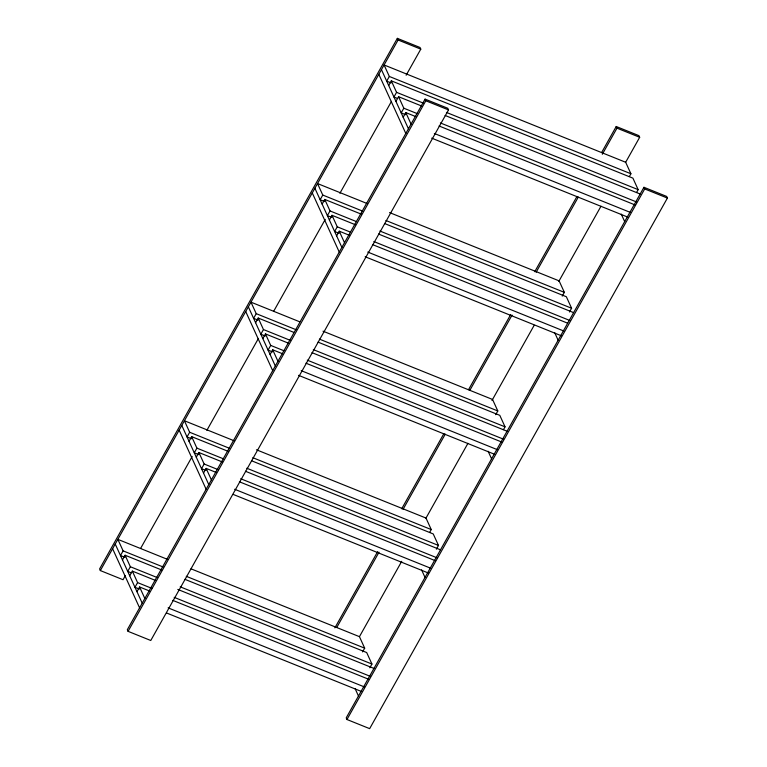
<?xml version="1.0" encoding="UTF-8"?>
<svg xmlns="http://www.w3.org/2000/svg" width="767" height="767" viewBox="0 0 767 767"><rect width="100%" height="100%" fill="white"/><g stroke="black" fill="none" stroke-linecap="round" stroke-linejoin="round"><path stroke-width="1.15" d="M406.136 75.243L420.786 49.136L420.038 47.496L397.344 38.35L99.595 568.932L100.343 570.571L123.046 579.718L125.385 575.538M100.343 570.571L398.092 39.989L397.344 38.35M167.724 559.45L117.859 539.364L123.104 550.859L120.477 555.538L124.906 557.331M234.28 440.843L184.416 420.757L189.66 432.262L187.033 436.941L191.462 438.724M299.724 321.804L250.972 302.16L256.216 313.655L253.589 318.343L258.019 320.127M367.393 203.648L317.519 183.562L322.773 195.058L320.146 199.736L324.575 201.529M629.333 176.573L630.915 173.764L625.661 162.268L384.075 64.965L389.329 76.46L386.702 81.139L391.132 82.922M122.471 559.92L125.098 555.241L161.674 569.967M189.027 441.322L191.654 436.644L228.23 451.37M255.584 322.725L258.211 318.037L293.675 332.322M322.14 204.118L324.767 199.439L361.334 214.166M388.696 85.52L391.323 80.842L632.909 178.145L638.154 189.641L636.581 192.45M125.098 555.241L130.352 566.736L127.725 571.415L131.042 572.757M140.629 548.386L192.201 456.47M191.654 436.644L196.908 448.139L194.281 452.818L198.711 454.601M206.86 430.354L258.431 338.448M258.211 318.037L263.455 329.542L260.828 334.22L265.267 336.004M273.675 311.287L325.256 219.381M324.767 199.439L330.011 210.935L327.384 215.623L331.823 217.406M339.906 193.265L391.486 101.359M391.323 80.842L396.568 92.337L393.941 97.016L397.268 98.358M129.719 575.796L132.346 571.118L155.615 580.494M196.275 457.199L198.902 452.52L222.171 461.887M262.832 338.602L265.459 333.913L288.728 343.29M329.388 219.995L332.015 215.316L355.284 224.693M395.945 101.397L398.572 96.719L421.84 106.086M132.346 571.118L137.59 582.613L134.963 587.301L139.402 589.085M198.902 452.52L204.147 464.016L201.52 468.695L205.959 470.478M265.459 333.913L270.703 345.418L268.076 350.097L272.506 351.88M332.015 215.316L337.259 226.811L334.633 231.5L339.062 233.283M398.572 96.719L403.816 108.214L401.189 112.893L405.618 114.686M136.967 591.673L139.594 586.995L149.565 591.012M203.523 473.076L206.15 468.397L216.121 472.414M270.08 354.479L272.707 349.8L282.678 353.808M336.627 235.881L339.254 231.193L349.234 235.21M403.183 117.274L405.81 112.596L415.791 116.613M425.071 99.125L127.322 629.707L128.07 631.346L150.773 640.493L448.522 109.911L447.775 108.272L425.071 99.125L425.819 100.765L448.522 109.911M128.07 631.346L425.819 100.765M334.891 627.847L377.68 551.598M401.707 508.78L443.911 433.576M468.522 389.713L510.726 314.508M534.752 271.691L576.957 196.486M601.577 152.623L616.227 126.507L638.93 135.654L639.678 137.293L625.613 162.364M336.809 627.396L379.013 552.202M403.039 509.374L445.243 434.18M469.864 390.307L512.059 315.112M536.095 272.285L578.289 197.09M602.325 154.263L616.975 128.156L616.227 126.507M359.512 636.543L401.716 561.339M425.743 518.521L467.947 443.316M491.973 400.499L534.177 325.294M558.788 281.431L600.992 206.227M362.59 651.912L364.689 648.163L359.445 636.668L191.002 568.817M429.664 532.375L431.246 529.566L426.001 518.061L256.446 449.778M495.703 414.707L497.802 410.959L492.558 399.463L323.003 331.171M562.249 296.11L564.359 292.361L559.105 280.866L389.559 212.574M369.828 667.789L371.937 664.04L366.684 652.544L184.943 579.344M436.385 549.182L438.494 545.442L433.24 533.947L251.499 460.746M503.468 429.654L505.041 426.845L499.796 415.34L318.056 342.14M569.497 311.987L571.597 308.238L566.353 296.743L384.612 223.542M643.954 187.282L346.214 717.864L346.962 719.504L369.656 728.65L667.405 198.068L666.657 196.429L643.954 187.282L644.711 188.931L667.405 198.068M346.962 719.504L644.711 188.931M398.092 39.989L420.786 49.136M616.975 128.156L639.678 137.293M389.329 76.46L630.915 173.764M396.568 92.337L423.163 103.046M446.442 112.423L638.154 189.641M445.109 115.462L640.157 194.022M403.816 108.214L417.114 113.574M440.383 122.941L636.533 201.951M439.06 125.989L635.21 204.99M434.333 133.468L630.484 212.469M431.706 138.146L627.857 217.147M322.773 195.058L362.666 211.126M385.935 220.503L564.359 292.361M330.011 210.935L356.607 221.653M379.886 231.02L571.597 308.238M378.553 234.06L573.601 312.62M337.259 226.811L350.557 232.171M373.826 241.547L569.977 320.548M372.503 244.587L567.542 323.147M367.776 252.065L563.927 331.066M365.15 256.744L561.3 335.754M256.216 313.655L296.11 329.724M319.379 339.1L497.802 410.959M263.455 329.542L290.06 340.251M313.329 349.618L505.041 426.845M312.006 352.667L507.045 431.217M270.703 345.418L284.001 350.768M307.27 360.145L503.42 439.146M305.947 363.184L502.097 442.185M301.22 370.662L497.371 449.673M298.593 375.351L494.744 454.352M189.66 432.262L229.554 448.331M252.822 457.698L431.246 529.566M196.908 448.139L223.504 458.848M246.773 468.225L438.494 545.442M245.45 471.264L440.488 549.824M204.147 464.016L218.557 469.816M240.723 478.742L436.874 557.753M239.39 481.781L435.541 560.792M234.664 489.269L430.814 568.27M233.149 494.399L428.187 572.949M123.104 550.859L162.997 566.928M186.266 576.305L364.689 648.163M130.352 566.736L156.947 577.446M180.216 586.822L371.937 664.04M177.781 589.42L373.932 668.421M137.59 582.613L152 588.414M174.167 597.349L370.317 676.35M172.834 600.388L368.985 679.389M168.107 607.867L364.258 686.868M166.592 612.996L361.631 691.556M621.26 214.089L624.693 221.615M554.704 332.696L558.136 340.212M405.81 112.596L411.064 124.091M381.448 69.644L408.437 128.77M378.821 74.322L405.81 133.458M488.148 451.293L491.58 458.819M339.254 231.193L344.508 242.688M314.892 188.241L341.881 247.377M312.265 192.92L339.254 252.055M421.591 569.891L425.023 577.417M272.707 349.8L277.951 361.295M248.345 306.838L275.324 365.974M245.718 311.527L272.697 370.653M355.035 688.488L358.467 696.014M206.15 468.397L211.395 479.893M181.789 425.445L208.768 484.571M179.162 430.124L206.141 489.26M139.594 586.995L144.838 598.49M115.232 544.043L142.211 603.178M112.605 548.721L139.584 607.857"/></g></svg>
